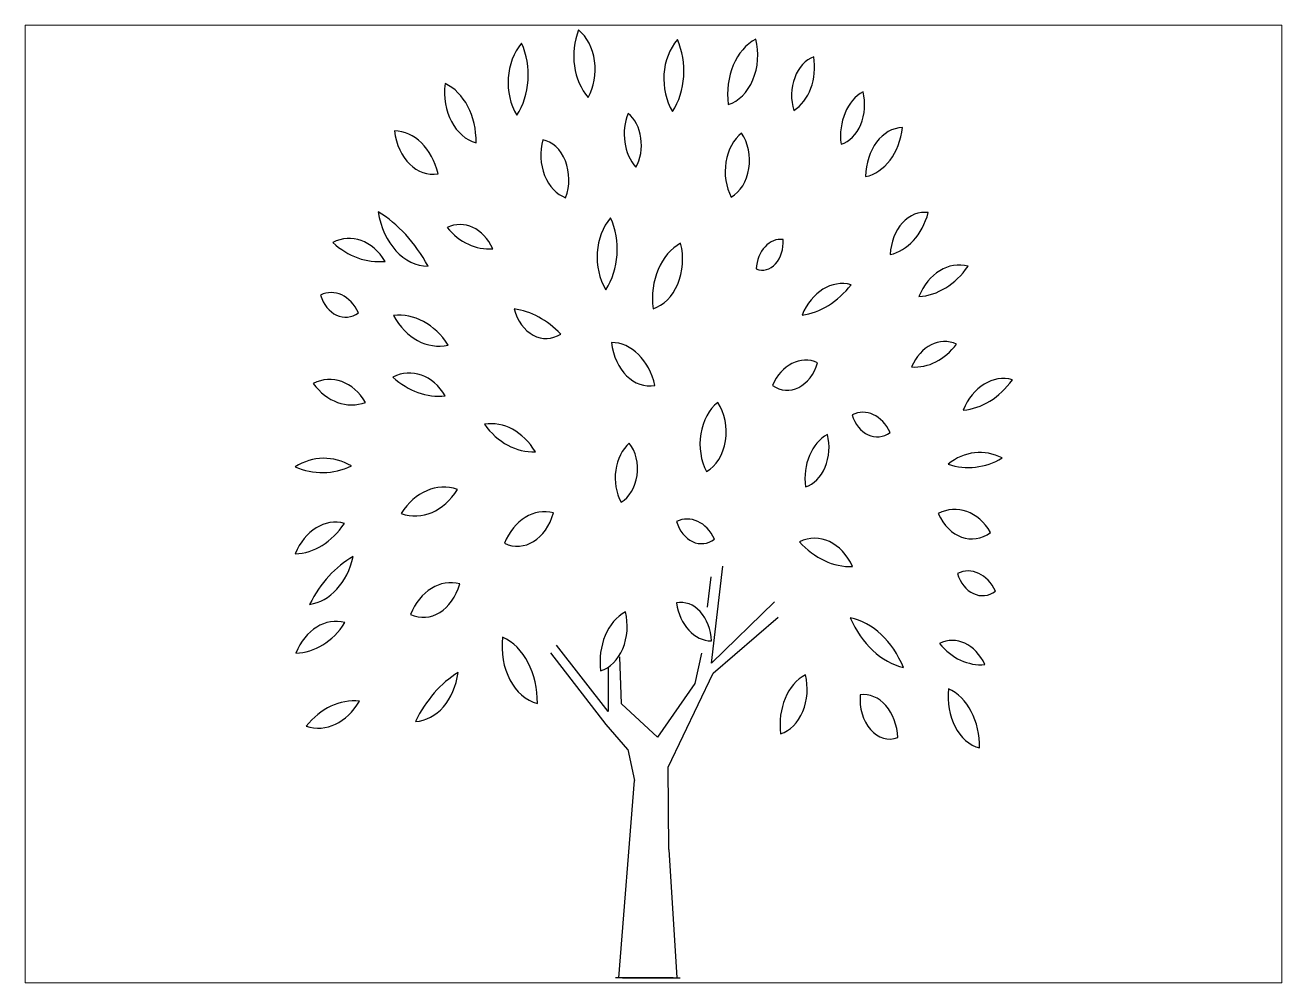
# Paper-space layout 'Layout1' of a CAD drawing. Header units: millimetres. Extents: x 1.05 to 9.45, y 0.8 to 7.2.
# The model-space entities are those that its viewports show. They can reach past a viewport. Long polylines and large blocks are cut down to what shows.
import ezdxf

# ---------------------------------------------------------------- set-up
doc = ezdxf.new("R2010")
doc.units = ezdxf.units.MM
doc.header["$MEASUREMENT"] = 0

# ---------------------------------------------------------------- blocks, each defined once
blk = doc.blocks.new('M_SITE2D_ELEV_TREES_Tree 5')
at = {"color": 0}
for p, q in [((249.849, 1311.128), (297.639, 1715.02)), ((247.014, 1669.984), (231.966, 1543.78)), ((249.849, 1311.128), (512.703, 1566.216)), ((257.814, 1268.616), (528.633, 1502.444)), ((-180.279, 1109.184), (-395.34, 1385.528)), ((-188.244, 1056.04), (-419.238, 1353.644)), ((-124.521, 1141.072), (-131.667, 1336.576)), ((209.184, 1352.696), (181.554, 1226.1)), ((-180.279, 1293.444), (-180.279, 1109.184)), ((70.548, 878.308), (257.814, 1268.616)), ((181.554, 1226.1), (25.122, 1002.42)), ((25.122, 1002.42), (-124.521, 1141.072)), ((-98.379, 951.124), (-188.244, 1056.04)), ((-98.379, 951.124), (-70.383, 821.84)), ((73.29, 535.192), (70.548, 878.308)), ((-135.054, 0), (-70.383, 821.84)), ((73.29, 535.192), (105.924, 0)), ((91.359, 0), (-149.619, 0)), ((-120.489, 0), (120.489, 0))]:
    blk.add_line(p, q, dxfattribs=at)
for centre, major_axis, start_param, end_param in [((-153.045, 3839.8), (0, 227.068), 1.07689494, 2.43893299), ((-378.381, 3782.916), (0, 192.804), 4.0642421, 5.73477116), ((-434.946, 3728.492), (0, 215.848), 0.71050595, 2.2533325), ((-703.857, 3760.44), (0, 254.48), 3.9908191, 5.25620467), ((213.819, 3743.952), (0, 215.848), 0.71050595, 2.2533325), ((-55.092, 3775.904), (0, 254.48), 3.9908191, 5.25620467), ((503.688, 3679.092), (0, 248.356), 0.37876324, 1.74080129), ((284.895, 3842.66), (0, 210.88), 3.36611039, 5.03663946), ((710.604, 3673.948), (0, 168.704), 0.27575192, 1.94628096), ((530.772, 3792.68), (0, 198.684), 3.57159007, 4.93362812), ((-699.459, 3689.552), (0, 215.848), 1.40863765, 2.9514642), ((-920.859, 3483.556), (0, 254.48), 4.6889508, 5.95433637), ((936.84, 3505.48), (0, 198.684), 0.37876324, 1.74080129), ((761.808, 3636.336), (0, 168.704), 3.36611039, 5.03663946), ((23.178, 3514.12), (0, 181.656), 1.07689494, 2.43893299), ((-157.092, 3468.612), (0, 154.244), 4.0642421, 5.73477116), ((-1070.907, 3272.932), (0, 254.48), -1.26938697, -0.00400139), ((-910.392, 3562.372), (0, 215.848), 1.7334852, 3.27631176), ((446.226, 3358.52), (0, 185.136), 0.53238729, 2.18739448), ((283.482, 3404.976), (0, 167.08), 3.54736069, 5.45560639), ((864.834, 3578.496), (0, 244.3), 3.2926874, 4.55807297), ((1047.807, 3333.744), (0, 207.216), 0.01237424, 1.5552008), ((-321.849, 3428.248), (0, 185.136), 1.23051899, 2.88552618), ((-468.915, 3324.356), (0, 167.08), 4.24549239, 6.15373809), ((-929.334, 3247.844), (0, 283.836), 1.77502664, 3.13706469), ((-1351.287, 2559.96), (0, 691.62), -0.94688833, -0.42420563), ((-796.542, 2924.548), (0, 212.876), -1.01750016, 0.34453789), ((-64.221, 3001.86), (0, 215.848), 0.71050595, 2.2533325), ((-333.135, 3033.812), (0, 254.48), 3.9908191, 5.25620467), ((962.805, 3279.504), (0, 270.352), 3.29781659, 4.36233311), ((1136.979, 2997.252), (0, 190.772), -0.11412186, 1.49108627), ((-1258.086, 2825.076), (0, 254.48), -0.89610281, 0.36928277), ((-676.74, 3381.216), (0, 345.464), 2.40670318, 3.20351985), ((-1134.741, 3434.912), (0, 452.176), 2.53892336, 3.21744189), ((190.89, 2828.78), (0, 248.356), 0.37876324, 1.74080129), ((-27.903, 2992.348), (0, 210.88), 3.36611039, 5.03663946), ((462.03, 3063.18), (0, 115.66), 2.85032251, 4.80982719), ((536.958, 2941.76), (0, 133.54), -0.11412186, 1.49108627), ((1281.447, 2714.304), (0, 254.48), -0.19797111, 1.06741447), ((1099.116, 3237.848), (0, 401.296), 3.19193617, 3.96069248), ((589.059, 3227.976), (0, 471.04), 3.25115507, 3.90147358), ((794.874, 2637), (0, 254.48), -0.19797111, 1.06741447), ((-1333.353, 2676.672), (0, 177.396), -1.01750016, 0.34453789), ((-1274.196, 2902.172), (0, 150.628), 1.96984699, 3.64037606), ((-608.967, 2292.152), (0, 496.032), -0.67067484, -0.10020188), ((-438.576, 2852.096), (0, 189.576), 1.9286507, 3.58365788), ((-885.948, 2941.144), (0, 310.08), 2.20050506, 3.31180352), ((-1049.868, 2402.464), (0, 357.512), -0.86063275, 0.08975602), ((1221.45, 2437.228), (0, 212.876), -0.31936846, 1.04266959), ((-6.759, 2681.14), (0, 215.848), 1.7334852, 3.27631176), ((-167.271, 2391.7), (0, 254.48), -1.26938697, -0.00400139), ((1096.914, 2876.172), (0, 332.152), 3.08790118, 3.91858528), ((642.195, 2359.924), (0, 212.876), -0.31936846, 1.04266959), ((-1339.182, 2237.588), (0, 254.48), -0.89610281, 0.36928277), ((-1007.334, 2264.556), (0, 254.48), -0.89610281, 0.36928277), ((566.124, 2628.056), (0, 180.752), 2.66797869, 4.33850776), ((1466.082, 2241.58), (0, 254.48), -0.19797111, 1.06741447), ((-1248.18, 2687.504), (0, 301.072), 2.35480545, 3.40155979), ((-883.989, 2874.396), (0, 452.176), 2.53892336, 3.21744189), ((1278.759, 2779.46), (0, 415.988), 3.20618376, 3.94644489), ((352.275, 2223.864), (0, 199.944), 0.53238729, 2.18739448), ((176.511, 2274.036), (0, 180.444), 3.54736069, 5.45560639), ((880.812, 2178.064), (0, 177.396), -1.01750016, 0.34453789), ((-668.046, 1989.316), (0, 318.684), -0.8849926, 0.11411587), ((-492.87, 2564.98), (0, 374.072), 2.33577709, 3.17653149), ((939.966, 2403.564), (0, 150.628), 1.96984699, 3.64037606), ((788.496, 2078.496), (0, 198.684), 0.37876324, 1.74080129), ((613.461, 2209.348), (0, 168.704), 3.36611039, 5.03663946), ((-19.791, 2082.044), (0, 174.42), 0.58400984, 2.18921797), ((-171.213, 2119.656), (0, 151.064), 3.54845421, 5.50795889), ((1368.462, 1842.396), (0, 345.672), -0.36474229, 0.53605393), ((-1363.446, 1780.452), (0, 383.356), -0.40754023, 0.43270967), ((1320.696, 2584.1), (0, 458.628), 2.89294959, 3.56154737), ((-1371.105, 2591.944), (0, 487.308), 2.827531, 3.48082375), ((-864.699, 1736.616), (0, 307.336), -0.24850635, 0.87389302), ((-982.992, 2224.472), (0, 300.868), 2.87951515, 4.02905683), ((-445.068, 1687.02), (0, 254.48), -0.19797111, 1.06741447), ((1263.936, 1696.476), (0, 254.48), -0.89610281, 0.36928277), ((-1490.736, 2144.724), (0, 378.844), 3.16784522, 3.98478345), ((-1316.091, 1643.252), (0, 254.48), -0.19797111, 1.06741447), ((-558.771, 2013.508), (0, 215.848), 2.80490105, 4.3477276), ((149.535, 1733.6), (0, 177.396), -1.01750016, 0.34453789), ((208.692, 1959.096), (0, 150.628), 1.96984699, 3.64037606), ((1334.229, 2044.032), (0, 215.848), 2.10676935, 3.6495959), ((679.8, 1582.552), (0, 248.356), -1.01750016, 0.34453789), ((830.784, 2158.084), (0, 445.136), 2.44618918, 3.16403385), ((-1444.353, 1836.42), (0, 282.128), 3.24078968, 4.41936001), ((-1081.209, 1247.94), (0, 550.332), 0.39956584, 0.97739855), ((1319.628, 1517.156), (0, 177.396), -1.01750016, 0.34453789), ((1378.785, 1742.652), (0, 150.628), 1.96984699, 3.64037606), ((-835.821, 1391.264), (0, 254.48), -0.19797111, 1.06741447), ((-949.524, 1717.752), (0, 215.848), 2.80490105, 4.3477276), ((-46.254, 1316.492), (0, 223.52), 0.37876324, 1.74080129), ((-243.168, 1463.704), (0, 189.792), 3.36611039, 5.03663946), ((123.402, 1394.724), (0, 168.704), -1.52081151, 0.14971755), ((250.446, 1601.836), (0, 198.684), 1.77502664, 3.13706469), ((-1313.607, 1230.12), (0, 254.48), -0.19797111, 1.06741447), ((-1484.844, 1721.808), (0, 368.972), 3.15623426, 3.99639439), ((1109.748, 1719.136), (0, 434.352), 2.10036694, 2.95786661), ((779.712, 1092.832), (0, 412.076), -1.06607756, -0.15887418), ((-440.622, 1380.368), (0, 241.752), 1.40863765, 2.9514642), ((-688.593, 1149.652), (0, 285.016), 4.6889508, 5.95433637), ((1253.361, 1192.796), (0, 212.876), -1.01750016, 0.34453789), ((1373.163, 1649.464), (0, 345.464), 2.40670318, 3.20351985), ((-987.969, 1316.516), (0, 248.356), 3.17129004, 4.5333281), ((-625.314, 754.768), (0, 570.1), 0.43288621, 0.98854662), ((703.419, 1054.852), (0, 223.52), 0.37876324, 1.74080129), ((506.505, 1202.06), (0, 189.792), 3.36611039, 5.03663946), ((1397.439, 1169.532), (0, 215.848), 1.40863765, 2.9514642), ((1176.036, 963.536), (0, 254.48), 4.6889508, 5.95433637), ((-1388.349, 1331.908), (0, 291.632), 2.91335047, 4.04866753), ((-1239.816, 771.012), (0, 382.548), -0.08290207, 0.76173476), ((993.027, 1159.936), (0, 165.228), 1.45405911, 3.41356379), ((883.497, 989.268), (0, 190.772), -1.51038526, 0.09482287)]:
    blk.add_ellipse(centre, major_axis=major_axis, ratio=0.75, start_param=start_param, end_param=end_param, dxfattribs=at)

msp = doc.modelspace()

# ---------------------------------------------------------------- block references
msp.add_blockref('M_SITE2D_ELEV_TREES_Tree 5', (9100, 12900))

psp = doc.layouts.get("Layout1")

# ---------------------------------------------------------------- viewports
at = {"layer": '0'}
psp.add_viewport(center=(5.25, 4), size=(8.4, 6.4), view_center_point=(9108.8868, 14873.5608), view_height=3988.077205, dxfattribs=at)

doc.saveas('drawing.dxf')
